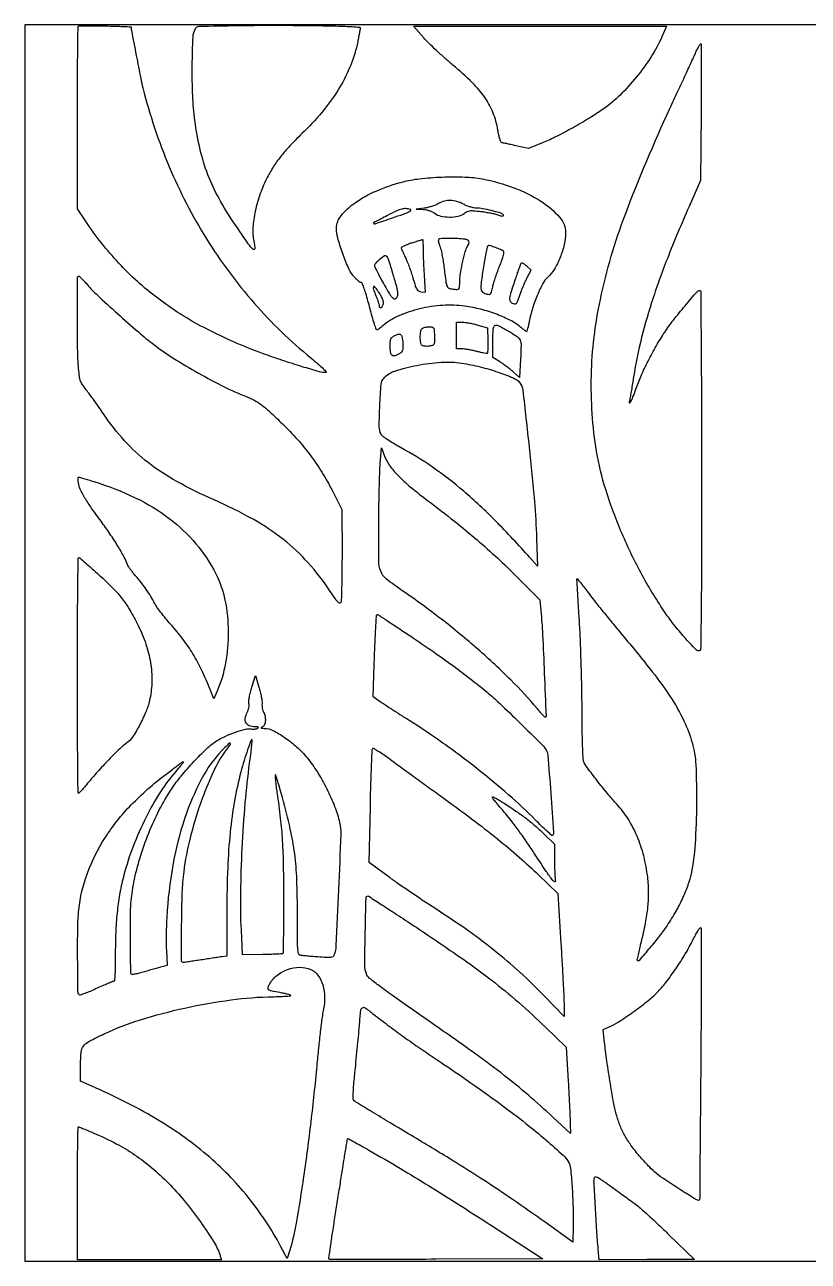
# Model space of a CAD drawing. Header units: millimetres. Extents: x 7 to 202, y 10 to 284.
# Drawn here: x 12.5 to 50.6, y 148 to 208 of the extents above; entities that cross this region are included whole.
import ezdxf

# ---------------------------------------------------------------- set-up
doc = ezdxf.new("R2010")
doc.units = ezdxf.units.MM
doc.layers.add('CUT', color=1, linetype='Continuous')
doc.layers.add('ENGRAVE', color=7, linetype='Continuous')

msp = doc.modelspace()

# ---------------------------------------------------------------- linework, layer by layer
at = {"layer": 'CUT'}
msp.add_lwpolyline([(12.5, 148), (122.5, 148), (122.5, 208), (12.5, 208)], close=True, dxfattribs=at)
at = {"layer": 'ENGRAVE', "extrusion": (0, 0, -1)}
for points in [[(-16.419, 207.941, 0.002211), (-16.898, 207.93, 0.003685), (-17.3, 207.917, 0.000547), (-17.655, 207.902, 0.401767), (-17.666, 207.89, -0.047373), (-17.682, 207.72, -0.000462), (-17.915, 206.513, -0.001257), (-18.135, 205.389, -0.013107), (-18.239, 204.931, -0.037289), (-19.519, 201.109, -0.039836), (-21.33, 197.608, -0.040569), (-23.639, 194.495, -0.041796), (-26.399, 191.829, 0.006082), (-26.755, 191.531, 0.016609), (-26.996, 191.309, 0.022036), (-27.139, 191.157, 0.640329), (-27.122, 191.12, 0.068603), (-26.81, 191.163, 0.004997), (-25.974, 191.407, 0.007235), (-25.02, 191.711, 0.006751), (-24.053, 192.049, 0.030622), (-21.355, 193.225, 0.041043), (-19.087, 194.63, 0.043372), (-17.177, 196.316, 0.041243), (-15.551, 198.332), (-15.057, 199.061), (-15.057, 203.488, 0.001218), (-15.061, 205.187, 0.002015), (-15.074, 206.621, 0.000177), (-15.091, 207.903, 0.300113), (-15.115, 207.938, 0.096669), (-15.161, 207.947, 0.000833), (-15.522, 207.948, 0.002881), (-15.937, 207.947, 0.001849)], [(-27.276, 207.948, 0.003712), (-27.922, 207.931, 0.009184), (-28.395, 207.907, 0.004299), (-28.758, 207.878, 0.388976), (-28.792, 207.842, 0.043027), (-28.787, 207.788, 0.002093), (-28.756, 207.613, 0.003391), (-28.716, 207.405, 0.002438), (-28.67, 207.173, 0.043926), (-28.33, 206.043, 0.039906), (-27.79, 204.95, 0.036887), (-27.039, 203.881, 0.02773), (-26.068, 202.821, -0.00906), (-25.382, 202.126, -0.022691), (-24.915, 201.589, -0.0282), (-24.561, 201.087, -0.023681), (-24.243, 200.519, -0.033173), (-23.9, 199.699, -0.034491), (-23.673, 198.851, -0.037096), (-23.58, 198.059, -0.068161), (-23.639, 197.414, 0.061515), (-23.669, 197.13, 0.656866), (-23.592, 197.098, 0.047613), (-23.359, 197.372, 0.002451), (-22.699, 198.328, 0.023424), (-21.936, 199.566, 0.03449), (-21.395, 200.724, 0.034704), (-21.022, 201.939, 0.024125), (-20.763, 203.353, 0.022873), (-20.659, 204.551, 0.012931), (-20.637, 206.009, 0.008034), (-20.674, 207.399, 0.128391), (-20.811, 207.845, 0.25463), (-20.953, 207.926, 0.00102), (-22.851, 207.96, 0.004891), (-24.95, 207.973, 0.003599)], [(-43.441, 207.412, 0.036857), (-42.918, 206.444, 0.028161), (-42.213, 205.468, 0.028382), (-41.411, 204.587, 0.040225), (-40.598, 203.909, 0.016668), (-39.933, 203.472, 0.010307), (-39.126, 203.002, 0.010334), (-38.32, 202.576, 0.021095), (-37.669, 202.282), (-36.963, 202), (-36.349, 202.131, 0.000609), (-36.108, 202.183, 0.000843), (-35.892, 202.23, 0.000522), (-35.711, 202.27, 0.010564), (-35.656, 202.284, 0.248114), (-35.62, 202.317, 0.01288), (-35.571, 202.47, 0.017934), (-35.522, 202.663, 0.011827), (-35.478, 202.889, -0.051838), (-35.249, 203.716, -0.058329), (-34.86, 204.445, -0.046855), (-34.241, 205.18, -0.020094), (-33.289, 206.043, 0.007786), (-32.901, 206.378, 0.00629), (-32.495, 206.749, 0.006362), (-32.129, 207.1, 0.016259), (-31.876, 207.367), (-31.38, 207.923), (-37.525, 207.923), (-43.67, 207.923)], [(-45.345, 203.761), (-45.317, 200.442), (-44.759, 199.176, -0.009577), (-43.709, 196.663, -0.016401), (-42.943, 194.523, -0.018924), (-42.398, 192.581, -0.02121), (-42.026, 190.675, 0.00201), (-41.975, 190.349, 0.002576), (-41.925, 190.05, 0.001986), (-41.882, 189.8, 0.021987), (-41.859, 189.701, -0.257934), (-41.872, 189.649, -0.520221), (-41.906, 189.654, -0.024294), (-42.037, 189.938, -0.011667), (-42.177, 190.315, 0.020437), (-42.432, 190.961, 0.013516), (-42.774, 191.682, 0.013191), (-43.167, 192.409, 0.015444), (-43.58, 193.077, 0.018738), (-44.002, 193.666, 0.010006), (-44.565, 194.362, 0.003613), (-45.147, 195.045, 0.217576), (-45.291, 195.11, 0.411602), (-45.326, 195.075, 0.000118), (-45.345, 192.821, 0.001507), (-45.36, 190.093, 0.000605), (-45.364, 186.363, 0.000364), (-45.361, 181.506, 0.002708), (-45.345, 179.196, 0.000941), (-45.324, 177.682, 0.409519), (-45.257, 177.616, 0.206564), (-45.07, 177.697, 0.007923), (-44.548, 178.268, 0.014642), (-44.009, 178.915, 0.017771), (-43.544, 179.553, 0.02544), (-42.419, 181.413, 0.023242), (-41.452, 183.434, 0.024018), (-40.712, 185.449, 0.035069), (-40.274, 187.287, 0.047158), (-40.017, 190.979, 0.046453), (-40.453, 194.672, 0.038003), (-41.674, 198.816, 0.018174), (-43.83, 203.934, -0.00025), (-44.223, 204.779, -0.000299), (-44.591, 205.576, -0.000256), (-44.901, 206.247, -0.001992), (-45.044, 206.561, 0.007052), (-45.137, 206.76, 0.011138), (-45.223, 206.927, 0.00529), (-45.3, 207.064, 0.269498), (-45.325, 207.079, 0.412255), (-45.344, 207.06, 0.000197), (-45.35, 206.104, 0.002213), (-45.352, 205.033, 0.001326)], [(-34.73, 200.516, 0.042742), (-36.259, 200.09, 0.054223), (-37.568, 199.433, 0.065019), (-38.474, 198.664, 0.186455), (-38.766, 197.908, 0.058208), (-38.699, 197.338, 0.037573), (-38.498, 196.704, 0.038033), (-38.214, 196.128, 0.079017), (-37.895, 195.744, -0.090757), (-37.66, 195.447, -0.023258), (-37.397, 194.891, -0.023662), (-37.16, 194.238, -0.026996), (-36.998, 193.595, 0.006867), (-36.96, 193.411, 0.011168), (-36.921, 193.256, 0.004986), (-36.885, 193.128, 0.33308), (-36.868, 193.115, 0.152077), (-36.845, 193.122, 0.00632), (-36.774, 193.173, 0.010453), (-36.691, 193.236, 0.007184), (-36.599, 193.311, -0.054811), (-36.1, 193.645, -0.029563), (-35.423, 193.948, -0.027938), (-34.655, 194.191, -0.02869), (-33.872, 194.345, -0.050091), (-32.8, 194.383, -0.042814), (-31.682, 194.214, -0.044419), (-30.662, 193.871, -0.071726), (-29.885, 193.388, 0.007971), (-29.793, 193.313, 0.011428), (-29.708, 193.249, 0.007432), (-29.636, 193.2, 0.149137), (-29.611, 193.192, 0.318562), (-29.568, 193.222, 0.00799), (-29.488, 193.464, 0.008722), (-29.373, 193.85, 0.001468), (-29.17, 194.592, -0.007625), (-29.061, 194.973, -0.017517), (-28.964, 195.256, -0.014638), (-28.879, 195.459, -0.294932), (-28.825, 195.494, 0.165384), (-28.771, 195.512, 0.019457), (-28.671, 195.595, 0.021614), (-28.558, 195.707, 0.016117), (-28.442, 195.839, 0.070333), (-28.204, 196.23, 0.017089), (-27.929, 196.936, 0.017256), (-27.703, 197.66, 0.06716), (-27.641, 198.124, 0.175503), (-27.862, 198.734, 0.06563), (-28.541, 199.361, 0.052521), (-29.562, 199.93, 0.035248), (-30.825, 200.367, 0.037886), (-31.671, 200.527, 0.018352), (-32.77, 200.61, 0.018353), (-33.873, 200.611, 0.037719)], [(-32.587, 199.319, 0.030272), (-32.443, 199.252, 0.016606), (-32.259, 199.186, 0.016501), (-32.068, 199.132, 0.02526), (-31.899, 199.099), (-31.515, 199.045), (-31.845, 199.034, 0.035291), (-31.998, 199.018, 0.035004), (-32.148, 198.981, 0.036124), (-32.286, 198.924, 0.044614), (-32.405, 198.852, -0.10494), (-32.707, 198.714, -0.053355), (-33.123, 198.668, -0.053417), (-33.538, 198.71, -0.107361), (-33.838, 198.844, 0.043543), (-33.986, 198.935, 0.087066), (-34.118, 198.975, 0.051817), (-34.296, 198.976, 0.007765), (-34.651, 198.938, 0.00756), (-34.89, 198.905, 0.008054), (-35.123, 198.865, 0.007725), (-35.323, 198.824, 0.036628), (-35.434, 198.791, -0.019616), (-35.601, 198.735, -0.06823), (-35.713, 198.718, -0.355224), (-35.745, 198.743, -0.26013), (-35.731, 198.787, -0.123372), (-35.587, 198.871, -0.010373), (-35.167, 198.982, -0.014479), (-34.737, 199.073, -0.045108), (-34.443, 199.1, 0.051328), (-34.313, 199.113, 0.02224), (-34.145, 199.156, 0.021728), (-33.968, 199.218, 0.026934), (-33.81, 199.292, -0.047839), (-33.487, 199.425, -0.068917), (-33.182, 199.475, -0.071931), (-32.885, 199.438, -0.057899)], [(-30.122, 198.745, -0.00116), (-29.441, 198.387, -0.61744), (-29.442, 198.35, -0.193929), (-29.519, 198.346, -0.000761), (-30.365, 198.63, -0.003855), (-30.887, 198.812, -0.023484), (-31.152, 198.92, -0.095164), (-31.246, 198.988, -0.563356), (-31.233, 199.034, -0.049204), (-31.004, 199.075, -0.083289), (-30.81, 199.058, -0.048794), (-30.569, 198.969, -0.007912)], [(-31.293, 197.409, -0.012853), (-31.099, 197.343, -0.019879), (-30.935, 197.276, -0.015015), (-30.809, 197.213, -0.276826), (-30.786, 197.176, -0.092427), (-30.795, 197.128, -0.007599), (-30.843, 197.011, -0.009975), (-30.905, 196.872, -0.007518), (-30.978, 196.722, 0.020532), (-31.064, 196.533, 0.008261), (-31.167, 196.268, 0.008158), (-31.268, 195.979, 0.010229), (-31.352, 195.708, -0.006768), (-31.467, 195.328, -0.058046), (-31.54, 195.166, -0.133851), (-31.624, 195.086, -0.095361), (-31.749, 195.046), (-31.961, 195.021), (-31.911, 195.845, 0.002878), (-31.892, 196.193, 0.002499), (-31.875, 196.558, 0.002515), (-31.864, 196.889, 0.007385), (-31.861, 197.117, -0.006331), (-31.858, 197.289, -0.010526), (-31.852, 197.433, -0.00438), (-31.843, 197.554, -0.389547), (-31.83, 197.565, -0.070228), (-31.808, 197.562, -0.000786), (-31.66, 197.519, -0.00242), (-31.49, 197.469, -0.001573)], [(-32.595, 197.573, -0.160453), (-32.584, 197.531, -0.027835), (-32.596, 197.449, -0.027785), (-32.621, 197.351, -0.021725), (-32.659, 197.247, 0.039362), (-32.706, 197.102, 0.009053), (-32.761, 196.851, 0.0093), (-32.814, 196.559, 0.008958), (-32.857, 196.261, -0.002408), (-32.955, 195.515, -0.059231), (-33.007, 195.314, -0.202179), (-33.098, 195.221, -0.071326), (-33.282, 195.172, -0.020982), (-33.496, 195.156, -0.205064), (-33.579, 195.188, -0.184118), (-33.618, 195.273, -0.016438), (-33.625, 195.51, 0.038805), (-33.653, 195.872, 0.012679), (-33.75, 196.399, 0.011749), (-33.87, 196.913, 0.056159), (-33.977, 197.194, -0.022129), (-34.067, 197.388, -0.162326), (-34.073, 197.488, -0.243475), (-34.018, 197.55, -0.052598), (-33.875, 197.587, -0.026091), (-33.526, 197.621, -0.014161), (-33.095, 197.629, -0.006416), (-32.673, 197.619, -0.250267)], [(-29.718, 196.599, -0.019568), (-29.628, 196.517, -0.024885), (-29.551, 196.434, -0.024198), (-29.496, 196.36, -0.150301), (-29.482, 196.315, -0.11348), (-29.495, 196.257, -0.003213), (-29.61, 196.026, -0.006389), (-29.75, 195.755, -0.004332), (-29.916, 195.45, -0.006152), (-30.147, 195.047, -0.031698), (-30.291, 194.834, -0.06379), (-30.399, 194.726, -0.232214), (-30.491, 194.707, -0.233065), (-30.593, 194.795, -0.120931), (-30.621, 194.966, -0.045095), (-30.567, 195.276, -0.006814), (-30.394, 195.883, -0.003492), (-30.173, 196.606, -0.113721), (-30.081, 196.764, -0.357454), (-29.964, 196.779, -0.035115)], [(-34.761, 196.152, -0.00521), (-34.658, 195.429, -0.068484), (-34.66, 195.159, -0.201357), (-34.745, 195.018, -0.100882), (-34.937, 194.93, -0.06118), (-35.054, 194.917, -0.221502), (-35.12, 194.949, -0.106438), (-35.166, 195.039, -0.00974), (-35.227, 195.284, 0.018415), (-35.279, 195.482, 0.006965), (-35.366, 195.754, 0.006888), (-35.469, 196.048, 0.008347), (-35.574, 196.32, -0.008801), (-35.686, 196.611, -0.026344), (-35.748, 196.814, -0.034782), (-35.772, 196.954, -0.280195), (-35.746, 197.011, -0.043286), (-35.555, 197.114, -0.022881), (-35.304, 197.209, -0.014931), (-35.06, 197.282, -0.259499), (-34.983, 197.262, -0.152116), (-34.953, 197.21, -0.003091), (-34.892, 196.912, -0.006995), (-34.826, 196.559, -0.00461)], [(-36.329, 195.685, -0.003405), (-36.106, 195.002, -0.043132), (-36.046, 194.739, -0.144965), (-36.068, 194.594, -0.161524), (-36.165, 194.492, -0.09247), (-36.291, 194.452, -0.247584), (-36.377, 194.485, -0.092031), (-36.452, 194.61, -0.008245), (-36.574, 194.957, 0.012145), (-36.642, 195.144, 0.007647), (-36.73, 195.36, 0.007676), (-36.823, 195.57, 0.013945), (-36.906, 195.738), (-37.097, 196.098), (-36.877, 196.289, -0.022844), (-36.789, 196.359, -0.036219), (-36.707, 196.409, -0.04105), (-36.64, 196.437, -0.293956), (-36.608, 196.428, -0.092905), (-36.582, 196.386, -0.00272), (-36.507, 196.188, -0.005374), (-36.421, 195.954, -0.003669)], [(-15.544, 195.381, -0.026942), (-16.027, 194.878, -0.004641), (-17.002, 193.986, -0.005339), (-18.019, 193.091, -0.014434), (-18.765, 192.485, -0.022714), (-19.714, 191.825, -0.012335), (-20.936, 191.096, -0.012337), (-22.187, 190.431, -0.023496), (-23.229, 189.97, 0.028986), (-23.639, 189.783, 0.039157), (-23.984, 189.565, 0.025853), (-24.382, 189.234, 0.005866), (-25.022, 188.629, 0.019033), (-25.737, 187.883, 0.02081), (-26.371, 187.105, 0.021073), (-26.931, 186.287, 0.02062), (-27.424, 185.419), (-27.906, 184.483), (-27.908, 182.297, 0.002534), (-27.904, 181.448, 0.003832), (-27.891, 180.71, 0.001518), (-27.874, 180.077, 0.089507), (-27.85, 179.965, 0.354403), (-27.794, 179.934, 0.158887), (-27.716, 179.977, 0.038902), (-27.586, 180.137, 0.005023), (-27.338, 180.502, -0.036231), (-26.265, 181.891, -0.043479), (-25.061, 183.021, -0.03968), (-23.589, 184.001, -0.023449), (-21.697, 184.941, 0.022314), (-19.885, 185.837, 0.039414), (-18.491, 186.754, 0.043396), (-17.352, 187.811, 0.034912), (-16.319, 189.125, -0.003143), (-16.105, 189.436, -0.002541), (-15.871, 189.767, -0.002568), (-15.653, 190.07, -0.006624), (-15.491, 190.286, 0.016871), (-15.29, 190.566, 0.06646), (-15.197, 190.756, 0.054314), (-15.148, 190.982, 0.008819), (-15.108, 191.43, 0.014563), (-15.067, 192.414, 0.003816), (-15.059, 193.994, 0.000475), (-15.065, 195.747, 0.412881), (-15.12, 195.801, 0.190293), (-15.157, 195.786, 0.00691), (-15.27, 195.677, 0.011793), (-15.401, 195.542, 0.007905)], [(-29.556, 194.847, 0.009887), (-29.616, 194.7, 0.011672), (-29.666, 194.558, 0.010596), (-29.704, 194.437, 0.069196), (-29.712, 194.375, -0.131327), (-29.734, 194.294, -0.327004), (-29.787, 194.27, -0.190849), (-29.854, 194.315, -0.073493), (-29.903, 194.417, -0.109535), (-29.915, 194.545, -0.063789), (-29.875, 194.696, -0.042309), (-29.779, 194.886, -0.014625), (-29.61, 195.143, -0.043843), (-29.484, 195.292, -0.604752), (-29.432, 195.276, -0.131098), (-29.443, 195.137, -0.015685)], [(-32.347, 193.294, 0.156445), (-32.367, 193.255, 0.01297), (-32.383, 193.14, 0.016336), (-32.394, 193, 0.011859), (-32.398, 192.842, 0.010406), (-32.392, 192.586, 0.119402), (-32.365, 192.49, 0.192395), (-32.3, 192.438, 0.035505), (-32.148, 192.404, 0.032556), (-32.046, 192.395, 0.033515), (-31.944, 192.4, 0.035558), (-31.857, 192.416, 0.106032), (-31.803, 192.443, 0.188519), (-31.73, 192.57, 0.035863), (-31.71, 192.839, 0.036643), (-31.728, 193.112, 0.16231), (-31.799, 193.253, 0.132989), (-31.904, 193.313, 0.045511), (-32.078, 193.342, 0.044881), (-32.251, 193.34, 0.171817)], [(-34.508, 193.429), (-34.968, 193.295), (-34.99, 192.668, 0.009664), (-34.994, 192.411, 0.020621), (-34.986, 192.213, 0.01831), (-34.968, 192.068, 0.368422), (-34.937, 192.041, 0.050995), (-34.887, 192.046, 0.003712), (-34.753, 192.075, 0.005158), (-34.593, 192.112, 0.003881), (-34.419, 192.156, -0.012107), (-34.231, 192.2, -0.010527), (-34.032, 192.237, -0.010647), (-33.851, 192.263, -0.030432), (-33.724, 192.271), (-33.472, 192.271), (-33.472, 192.923), (-33.472, 193.575), (-33.76, 193.569, 0.029648), (-33.902, 193.558, 0.011275), (-34.098, 193.525, 0.01112), (-34.31, 193.481, 0.013368)], [(-35.97, 193.149, 0.015523), (-36.412, 192.865, 0.13925), (-36.557, 192.689, 0.111305), (-36.605, 192.448, 0.008365), (-36.575, 191.778), (-36.519, 190.88), (-36.242, 191.141, -0.01767), (-36.11, 191.257, -0.009537), (-35.94, 191.391, -0.009488), (-35.761, 191.521, -0.014733), (-35.601, 191.626), (-35.237, 191.849), (-35.237, 192.636, 0.011009), (-35.25, 193.247, 0.233154), (-35.335, 193.401, 0.279478), (-35.499, 193.412, 0.015127)], [(-30.775, 192.942, 0.122962), (-30.809, 192.885, 0.026116), (-30.837, 192.773, 0.025847), (-30.857, 192.635, 0.022055), (-30.863, 192.488, 0.018064), (-30.855, 192.273, 0.096121), (-30.825, 192.16, 0.122664), (-30.758, 192.08, 0.037462), (-30.623, 191.997, 0.067087), (-30.434, 191.93, 0.27753), (-30.325, 191.968, 0.153974), (-30.265, 192.111, 0.020726), (-30.251, 192.442, 0.018198), (-30.257, 192.65, 0.090126), (-30.286, 192.763, 0.121428), (-30.349, 192.841, 0.045313), (-30.468, 192.917, 0.024185), (-30.579, 192.968, 0.074961), (-30.658, 192.987, 0.113009), (-30.721, 192.978, 0.104506)], [(-33.722, 191.578, 0.021549), (-34.616, 191.399, 0.021802), (-35.488, 191.146, 0.020208), (-36.215, 190.866, 0.118117), (-36.541, 190.622, 0.146029), (-36.687, 190.279, 0.001344), (-36.994, 187.501, 0.00501), (-37.25, 184.879, 0.014624), (-37.355, 183.064), (-37.394, 181.721), (-37.025, 182.141, -0.014156), (-35.363, 183.926, -0.02181), (-33.819, 185.363, -0.024488), (-32.308, 186.529, -0.027643), (-30.748, 187.491, 0.009638), (-30.397, 187.69, 0.01568), (-30.109, 187.874, 0.015412), (-29.89, 188.033, 0.104912), (-29.805, 188.134, 0.126258), (-29.716, 188.493, 0.009167), (-29.746, 189.52, 0.007907), (-29.81, 190.557, 0.163456), (-29.931, 190.841, 0.133332), (-30.473, 191.195, 0.030575), (-31.542, 191.472, 0.032328), (-32.723, 191.623, 0.054122)], [(-29.979, 187.067, -0.066967), (-30.22, 186.613, -0.037893), (-30.62, 186.136, -0.027328), (-31.222, 185.583, -0.010687), (-32.108, 184.885, 0.00641), (-33.371, 183.908, 0.00917), (-34.464, 183.006, 0.009928), (-35.451, 182.126, 0.010172), (-36.395, 181.215), (-37.515, 180.088), (-37.564, 179.562, 0.010885), (-37.648, 178.409, 0.00277), (-37.732, 176.536, 0.000258), (-37.814, 174.44, 0.469709), (-37.769, 174.399, 0.168368), (-37.745, 174.412, 0.002979), (-37.644, 174.52, 0.007116), (-37.528, 174.65, 0.004641), (-37.397, 174.802, -0.0231), (-36.107, 176.205, -0.015543), (-34.514, 177.689, -0.014834), (-32.732, 179.157, -0.014866), (-30.867, 180.516, 0.016681), (-30.054, 181.113, 0.139477), (-29.789, 181.479, 0.085084), (-29.695, 181.994, 0.004134), (-29.692, 183.738, 0.002305), (-29.702, 184.638, 0.002449), (-29.72, 185.519, 0.002331), (-29.742, 186.278, 0.011283), (-29.767, 186.708), (-29.828, 187.476)], [(-15.863, 185.833, 0.036277), (-17.871, 185.047, 0.050526), (-19.518, 184.044, 0.055323), (-20.815, 182.815, 0.058788), (-21.781, 181.355, 0.066894), (-22.225, 180.074, 0.047837), (-22.383, 178.565, 0.046962), (-22.251, 177.018, 0.057112), (-21.831, 175.627), (-21.685, 175.288), (-21.504, 175.742, -0.016227), (-21.091, 176.69, -0.025326), (-20.669, 177.474, -0.026463), (-20.185, 178.186, -0.020112), (-19.583, 178.914, 0.010125), (-19.344, 179.191, 0.009893), (-19.115, 179.481, 0.009829), (-18.923, 179.742, 0.036241), (-18.818, 179.918, -0.022773), (-18.631, 180.252, -0.013921), (-18.381, 180.628, -0.013571), (-18.099, 181.006, -0.016269), (-17.814, 181.346, 0.016952), (-17.701, 181.48, 0.016583), (-17.597, 181.622, 0.016723), (-17.514, 181.753, 0.058069), (-17.473, 181.844, -0.051815), (-17.336, 182.166, -0.01097), (-17.028, 182.693, -0.011264), (-16.639, 183.297, -0.009965), (-16.207, 183.908, 0.006372), (-15.705, 184.606, 0.019422), (-15.389, 185.097, 0.028449), (-15.198, 185.47, 0.067398), (-15.11, 185.769, 0.01668), (-15.098, 185.879, 0.028981), (-15.095, 185.97, 0.03057), (-15.102, 186.038, 0.392961), (-15.12, 186.052, 0.050066), (-15.158, 186.045, 0.00089), (-15.36, 185.986, 0.002221), (-15.595, 185.916, 0.001479)], [(-16.12, 181.298, 0.013139), (-16.781, 180.664, 0.0306), (-17.232, 180.148, 0.032126), (-17.604, 179.596, 0.01593), (-18.007, 178.854, 0.035272), (-18.384, 177.95, 0.041061), (-18.607, 177.046, 0.043067), (-18.673, 176.158, 0.047252), (-18.581, 175.299, 0.045928), (-18.406, 174.72, 0.024767), (-18.093, 174.043, 0.023154), (-17.736, 173.435, 0.097469), (-17.443, 173.133, -0.039864), (-17.112, 172.862, -0.008564), (-16.586, 172.339, -0.009357), (-16.031, 171.746, -0.012882), (-15.556, 171.191, 0.006463), (-15.405, 171.01, 0.009772), (-15.268, 170.857, 0.005011), (-15.15, 170.731, 0.185542), (-15.115, 170.715, 0.431695), (-15.091, 170.737, 0.0001), (-15.074, 172.391, 0.001575), (-15.062, 174.236, 0.000943), (-15.058, 176.427, 0.001072), (-15.062, 178.636, 0.00184), (-15.077, 180.477, 0.000139), (-15.096, 182.116, 0.410644), (-15.124, 182.143, 0.176189), (-15.169, 182.127, 0.001623), (-15.444, 181.895, 0.005243), (-15.759, 181.622, 0.003335)], [(-39.84, 180.469, -0.007727), (-40.106, 180.122, -0.002197), (-40.531, 179.592, -0.002213), (-41.017, 178.997, -0.002342), (-41.498, 178.417, 0.007611), (-42.971, 176.605, 0.022767), (-43.901, 175.308, 0.032458), (-44.506, 174.231, 0.041376), (-44.911, 173.166, 0.059393), (-45.089, 172.086, 0.012951), (-45.123, 170.197, 0.014151), (-45.052, 168.249, 0.034017), (-44.862, 166.818, 0.034807), (-44.707, 166.261, 0.023572), (-44.459, 165.651, 0.021113), (-44.121, 164.995, 0.015668), (-43.694, 164.3, 0.020132), (-43.333, 163.795, 0.010491), (-42.845, 163.195, 0.003129), (-42.335, 162.6, 0.43468), (-42.25, 162.597, 0.254213), (-42.244, 162.619, 0.001063), (-42.299, 162.873, 0.004768), (-42.365, 163.162, 0.002943), (-42.447, 163.501, -0.014272), (-42.649, 164.415, -0.022678), (-42.763, 165.208, -0.02563), (-42.797, 165.93, -0.02849), (-42.754, 166.625, -0.032455), (-42.56, 167.667, -0.037858), (-42.24, 168.62, -0.040178), (-41.801, 169.463, -0.047694), (-41.254, 170.173, 0.015149), (-40.858, 170.624, 0.006438), (-40.355, 171.249, 0.005382), (-39.883, 171.864, 0.034747), (-39.671, 172.193, 0.111062), (-39.625, 172.352, 0.00548), (-39.597, 172.901, 0.006581), (-39.576, 173.679, 0.002021), (-39.565, 174.854, -0.003766), (-39.55, 175.946, -0.0027), (-39.518, 177.166, -0.002726), (-39.476, 178.327, -0.005862), (-39.427, 179.222, 0.00106), (-39.381, 179.941, 0.001741), (-39.346, 180.551, 0.000163), (-39.316, 181.096, 0.212969), (-39.324, 181.115, 0.445914), (-39.338, 181.114, 0.00114), (-39.483, 180.934, 0.005299), (-39.648, 180.723, 0.003156)], [(-31.247, 178.326, 0.004088), (-32.362, 177.565, 0.006228), (-33.316, 176.884, 0.006975), (-34.163, 176.245, 0.008082), (-34.951, 175.614, 0.016712), (-35.548, 175.084, 0.003562), (-36.549, 174.121, 0.001942), (-37.573, 173.114, 0.051528), (-37.816, 172.817, 0.126536), (-37.901, 172.569, 0.001296), (-38.046, 170.714, 0.000846), (-38.185, 168.819, 0.217622), (-38.128, 168.666, 0.395652), (-38.093, 168.665, 0.003021), (-37.864, 168.869, 0.008713), (-37.599, 169.117, 0.005233), (-37.293, 169.419, -0.017962), (-35.998, 170.634, -0.012643), (-34.46, 171.91, -0.012356), (-32.809, 173.145, -0.014139), (-31.171, 174.24, 0.00148), (-30.705, 174.535, 0.001735), (-30.266, 174.817, 0.001527), (-29.896, 175.058, 0.010683), (-29.718, 175.18), (-29.425, 175.39), (-29.455, 176.446, 0.002198), (-29.496, 177.667, 0.004971), (-29.54, 178.591, 0.0012), (-29.585, 179.344, 0.397351), (-29.624, 179.381, 0.14366), (-29.66, 179.37, 0.000352), (-30.121, 179.071, 0.002199), (-30.64, 178.73, 0.001362)], [(-23.875, 175.864, 0.013506), (-23.939, 175.631, 0.013666), (-23.989, 175.395, 0.013573), (-24.022, 175.188, 0.0528), (-24.025, 175.058, -0.036412), (-24.024, 174.953, -0.027026), (-24.038, 174.838, -0.027562), (-24.063, 174.73, -0.053941), (-24.097, 174.648, 0.073403), (-24.169, 174.451, 0.066573), (-24.185, 174.235, 0.074749), (-24.145, 174.048, 0.172737), (-24.054, 173.94, -0.019483), (-23.984, 173.895, -0.466556), (-23.982, 173.875, -0.189835), (-24.012, 173.862, -0.007201), (-24.133, 173.859, 0.114657), (-24.552, 173.757, 0.033887), (-25.123, 173.418, 0.033067), (-25.714, 172.951, 0.036364), (-26.218, 172.424, 0.032692), (-26.71, 171.741, 0.023383), (-27.172, 170.921, 0.02351), (-27.551, 170.069, 0.035204), (-27.793, 169.292, 0.067135), (-27.849, 168.723, 0.001579), (-27.741, 166.038, 0.001369), (-27.616, 163.328, 0.07957), (-27.514, 162.843, 0.184222), (-27.455, 162.777, 0.094928), (-27.347, 162.746, 0.036977), (-27.15, 162.741, 0.004783), (-26.728, 162.766, 0.003386), (-26.436, 162.789, 0.00443), (-26.17, 162.813, 0.003293), (-25.948, 162.838, 0.04098), (-25.865, 162.854, 0.286386), (-25.792, 162.934, 0.028715), (-25.76, 163.202, 0.014416), (-25.744, 163.693, 0.001564), (-25.742, 164.825, -0.009597), (-25.713, 166.517, -0.022619), (-25.61, 167.775, -0.023689), (-25.397, 168.983, -0.011528), (-25.017, 170.503, -0.003741), (-24.895, 170.935, -0.006454), (-24.786, 171.293, -0.001922), (-24.688, 171.594, -0.559296), (-24.667, 171.599, -0.221226), (-24.655, 171.565, -0.002847), (-24.676, 171.329, -0.007615), (-24.707, 171.053, -0.004843), (-24.751, 170.733, 0.008525), (-24.913, 169.493, 0.012923), (-25.007, 168.41, 0.01092), (-25.055, 167.199, 0.004218), (-25.069, 165.519, 0.001493), (-25.067, 164.541, 0.002431), (-25.058, 163.71, 0.000337), (-25.046, 162.973, 0.194167), (-25.03, 162.934, 0.18309), (-24.993, 162.917, 0.002124), (-24.72, 162.901, 0.006125), (-24.402, 162.888, 0.003919), (-24.032, 162.88), (-23.075, 162.867), (-23.02, 164.084, 0.015221), (-22.993, 165.877, 0.008623), (-23.063, 168.047, 0.008573), (-23.211, 170.253, 0.01302), (-23.422, 172.163, -0.002879), (-23.478, 172.589, -0.004633), (-23.52, 172.953, -0.00108), (-23.553, 173.271, -0.225491), (-23.543, 173.3, -0.546538), (-23.494, 173.289, -0.004074), (-23.325, 172.822, -0.010583), (-23.152, 172.296, -0.009628), (-22.995, 171.747, -0.02141), (-22.686, 170.336, -0.017942), (-22.477, 168.818, -0.015495), (-22.356, 167.085, -0.009192), (-22.313, 165.014), (-22.308, 162.808), (-22.078, 162.775, -0.001487), (-21.944, 162.755, -0.000246), (-21.685, 162.716, -0.00027), (-21.381, 162.67, -0.000239), (-21.065, 162.621, 0.001428), (-20.759, 162.575, 0.002061), (-20.488, 162.537, 0.001066), (-20.259, 162.505, 0.033518), (-20.202, 162.501, 0.414896), (-20.111, 162.593, 0.00142), (-20.12, 164.31, 0.006689), (-20.153, 165.894, 0.0239), (-20.237, 166.904, 0.02808), (-20.546, 168.541, 0.023651), (-21.051, 170.233, 0.024423), (-21.668, 171.751, 0.052348), (-22.317, 172.835, -0.00682), (-22.493, 173.077, -0.357521), (-22.489, 173.131, -0.408569), (-22.44, 173.133, -0.007169), (-22.225, 172.932, -0.073978), (-21.197, 171.599, -0.042083), (-20.355, 169.741, -0.037553), (-19.746, 167.507, -0.030079), (-19.42, 165.033, -0.006941), (-19.391, 164.523, -0.005576), (-19.374, 163.974, -0.005639), (-19.369, 163.466, -0.014306), (-19.38, 163.097), (-19.424, 162.349), (-19.217, 162.302, -0.01132), (-19.099, 162.272, -0.002099), (-18.883, 162.211, -0.00225), (-18.632, 162.138, -0.00205), (-18.373, 162.061, 0.009601), (-18.125, 161.991, 0.014669), (-17.908, 161.94, 0.009139), (-17.728, 161.908, 0.241344), (-17.683, 161.922, 0.1901), (-17.66, 161.973, 0.001188), (-17.644, 162.483, 0.004587), (-17.633, 163.069, 0.002881), (-17.63, 163.755, 0.003228), (-17.637, 164.758, 0.013027), (-17.661, 165.37, 0.018914), (-17.712, 165.858, 0.014134), (-17.804, 166.391, 0.023473), (-18.106, 167.599, 0.023243), (-18.521, 168.777, 0.023542), (-19.037, 169.897, 0.02574), (-19.642, 170.929, 0.027659), (-20.096, 171.542, 0.015046), (-20.716, 172.244, 0.014506), (-21.346, 172.879, 0.047388), (-21.812, 173.245, 0.036142), (-22.227, 173.47, 0.022737), (-22.739, 173.675, 0.020091), (-23.225, 173.823, 0.113514), (-23.495, 173.831, -0.039022), (-23.58, 173.82, -0.03432), (-23.67, 173.823, -0.035905), (-23.751, 173.836, -0.08134), (-23.808, 173.861, -0.085771), (-23.844, 173.893, -0.464388), (-23.839, 173.915, -0.11129), (-23.791, 173.929, -0.012032), (-23.676, 173.932, 0.090792), (-23.406, 173.983, 0.182937), (-23.246, 174.125, 0.16708), (-23.213, 174.348, 0.07391), (-23.31, 174.633, -0.041408), (-23.355, 174.739, -0.034233), (-23.384, 174.858, -0.035315), (-23.396, 174.974, -0.059723), (-23.388, 175.071, 0.076953), (-23.382, 175.188, 0.018046), (-23.409, 175.382, 0.017719), (-23.458, 175.611, 0.014583), (-23.525, 175.852), (-23.706, 176.427)], [(-30.239, 172.365, -0.002133), (-30.648, 172.063, -0.000626), (-31.279, 171.603, -0.000628), (-31.99, 171.087, -0.000675), (-32.686, 170.585, 0.00515), (-34.202, 169.471, 0.008514), (-35.456, 168.496, 0.0099), (-36.518, 167.604, 0.013095), (-37.447, 166.749), (-38.385, 165.839), (-38.537, 163.422, 0.001331), (-38.595, 162.455, 0.001619), (-38.645, 161.55, 0.00136), (-38.681, 160.788, 0.01134), (-38.689, 160.442), (-38.689, 159.879), (-37.72, 160.885, -0.016773), (-36.55, 162.022, -0.016473), (-35.298, 163.084, -0.015094), (-33.881, 164.141, -0.01021), (-32.207, 165.263, 0.004508), (-31.696, 165.597, 0.003056), (-31.12, 165.986, 0.003079), (-30.568, 166.368, 0.006153), (-30.138, 166.679), (-29.229, 167.351), (-29.284, 170.086, 0.002021), (-29.31, 171.139, 0.003256), (-29.341, 172.036, 0.000622), (-29.374, 172.824, 0.184577), (-29.399, 172.883, 0.342953), (-29.448, 172.889, 0.007097), (-29.671, 172.756, 0.013463), (-29.936, 172.583, 0.008262)], [(-20.198, 172.219, 0.166351), (-20.188, 172.19, 0.00363), (-20.093, 172.069, 0.007888), (-19.977, 171.929, 0.005196), (-19.84, 171.771, -0.039964), (-19.093, 170.78, -0.025288), (-18.379, 169.521, -0.024464), (-17.765, 168.132, -0.027769), (-17.318, 166.747, -0.018343), (-17.127, 165.893, -0.018176), (-16.999, 165.025, -0.016525), (-16.925, 164.077, -0.010803), (-16.9, 162.981, 0.003827), (-16.895, 162.37, 0.010382), (-16.879, 161.937, 0.005825), (-16.857, 161.615, 0.390624), (-16.819, 161.581, -0.09606), (-16.764, 161.57, -0.002657), (-16.537, 161.477, -0.005375), (-16.271, 161.363, -0.003653), (-15.97, 161.228, 0.00711), (-15.672, 161.096, 0.011325), (-15.412, 160.993, 0.00533), (-15.193, 160.914, 0.287593), (-15.152, 160.924, 0.1962), (-15.084, 161.086, 0.001233), (-15.071, 162.698, 0.005035), (-15.077, 164.181, 0.022428), (-15.129, 165.049, 0.062394), (-15.543, 166.827, 0.054395), (-16.396, 168.538, 0.050072), (-17.675, 170.149, 0.038957), (-19.354, 171.627, -0.000149), (-19.611, 171.82, -0.000201), (-19.843, 171.995, -0.000134), (-20.038, 172.141, -0.002225), (-20.102, 172.191, 0.028229), (-20.139, 172.216, 0.063488), (-20.17, 172.229, 0.135066), (-20.19, 172.23, 0.343111)], [(-35.776, 170.224, 0.007653), (-36.379, 169.827, 0.013811), (-36.859, 169.481, 0.015543), (-37.278, 169.14, 0.013794), (-37.692, 168.759), (-38.229, 168.239), (-38.229, 167.41, -0.005198), (-38.232, 167.083, -0.007039), (-38.243, 166.788, -0.004923), (-38.257, 166.542, -0.074581), (-38.275, 166.459, 0.60428), (-38.239, 166.418, 0.169138), (-38.141, 166.481, 0.01798), (-37.826, 166.915, 0.004026), (-37.322, 167.678, -0.006), (-36.95, 168.237, -0.005319), (-36.549, 168.81, -0.005346), (-36.178, 169.318, -0.016243), (-35.91, 169.653, -0.000037), (-35.694, 169.906, -0.000047), (-35.492, 170.142, -0.000038), (-35.323, 170.339, -0.000359), (-35.251, 170.423, 0.127516), (-35.211, 170.506, 0.590986), (-35.242, 170.532, 0.045353), (-35.418, 170.447, 0.005754)], [(-31.401, 164.278, 0.005391), (-33.572, 162.808, 0.012591), (-35.156, 161.651, 0.015319), (-36.478, 160.567, 0.013251), (-37.797, 159.352), (-38.789, 158.389), (-38.889, 156.743, 0.001288), (-38.927, 156.08, 0.001493), (-38.96, 155.449, 0.001329), (-38.985, 154.914, 0.00887), (-38.992, 154.647), (-38.996, 154.198), (-38.144, 154.993, -0.009764), (-36.944, 156.07, -0.012757), (-35.804, 157.004, -0.009828), (-34.407, 158.047, -0.003266), (-32.321, 159.52, 0.000853), (-30.466, 160.818, 0.007879), (-29.672, 161.394, 0.014299), (-29.234, 161.742, 0.127399), (-29.093, 161.941, 0.092538), (-29.016, 162.363, 0.003594), (-29.037, 163.953, 0.001466), (-29.076, 165.633, 0.406613), (-29.169, 165.724, 0.144487), (-29.204, 165.714, 0.000167), (-29.844, 165.299, 0.001509), (-30.56, 164.832, 0.000925)], [(-45.331, 157.687, -0.000032), (-45.31, 155.184, -0.000052), (-45.292, 153.055, -0.000007), (-45.277, 151.157, -0.004104), (-45.277, 151.05, 0.195335), (-45.246, 150.971, 0.317242), (-45.178, 150.958, 0.035117), (-45.011, 151.047, 0.001082), (-44.35, 151.465, 0.004732), (-43.586, 151.961, 0.024357), (-43.18, 152.259, 0.031155), (-42.85, 152.563, 0.011038), (-42.416, 153.036, 0.019674), (-41.982, 153.573, 0.031342), (-41.66, 154.067, 0.033607), (-41.417, 154.57, 0.027765), (-41.227, 155.135, 0.023098), (-41.096, 155.707, 0.004498), (-40.918, 156.749, 0.005104), (-40.752, 157.853, 0.009594), (-40.644, 158.748), (-40.592, 159.254), (-40.849, 159.36, -0.045525), (-41.318, 159.605, -0.011403), (-42.035, 160.089, -0.01201), (-42.74, 160.616, -0.033103), (-43.201, 161.03, -0.028465), (-43.635, 161.53, -0.015018), (-44.119, 162.195, -0.014784), (-44.58, 162.916, -0.020028), (-44.951, 163.596, 0.008896), (-45.069, 163.823, 0.013756), (-45.179, 164.015, 0.00801), (-45.277, 164.169, 0.252325), (-45.315, 164.189, 0.413322), (-45.346, 164.158, 0.00016), (-45.351, 162.41, 0.001843), (-45.348, 160.354, 0.000859)], [(-26.392, 162.157, 0.134973), (-26.738, 161.879, 0.082268), (-26.972, 161.406, 0.070617), (-27.065, 160.808, 0.058464), (-26.999, 160.167, -0.022235), (-26.941, 159.839, -0.003112), (-26.855, 159.156, -0.003552), (-26.765, 158.346, -0.00301), (-26.68, 157.489, 0.00636), (-26.393, 154.767, 0.006851), (-26.043, 152.12, 0.006665), (-25.681, 149.853, 0.029774), (-25.373, 148.544), (-25.249, 148.129), (-24.924, 148.736, -0.0471), (-23.344, 151.118, -0.047073), (-21.346, 153.162, -0.043322), (-18.848, 154.932, -0.030297), (-15.767, 156.493), (-15.211, 156.734), (-15.211, 157.533, 0.022468), (-15.239, 158.152, 0.141953), (-15.352, 158.444, 0.109038), (-15.617, 158.666, 0.010791), (-16.364, 159.037, 0.034767), (-18.118, 159.717, 0.020998), (-20.274, 160.287, 0.020767), (-22.52, 160.683, 0.028966), (-24.553, 160.837, -0.004814), (-24.884, 160.846, -0.008001), (-25.162, 160.86, -0.002553), (-25.398, 160.878, -0.389569), (-25.415, 160.896, -0.333329), (-25.4, 160.917, -0.006374), (-25.265, 160.955, -0.012698), (-25.099, 160.995, -0.007823), (-24.902, 161.035, 0.005825), (-24.472, 161.119, 0.107081), (-24.346, 161.176, 0.305273), (-24.315, 161.26, 0.057735), (-24.376, 161.42, 0.102659), (-24.732, 161.858, 0.083638), (-25.257, 162.157, 0.084224), (-25.849, 162.266, 0.106538)], [(-29.444, 159.99, -0.005083), (-30.204, 159.403, -0.006797), (-30.906, 158.887, -0.005586), (-31.72, 158.319, -0.002176), (-32.858, 157.551, 0.005319), (-34.321, 156.551, 0.006642), (-35.656, 155.59, 0.007289), (-36.831, 154.693, 0.011618), (-37.807, 153.888, 0.00519), (-38.652, 153.142, 0.08088), (-38.893, 152.842, 0.101801), (-39.003, 152.499, 0.010152), (-39.08, 151.637, 0.005626), (-39.108, 151.142, 0.004286), (-39.128, 150.599, 0.004334), (-39.138, 150.09, 0.01014), (-39.134, 149.709), (-39.111, 148.925), (-37.769, 149.89, -0.005084), (-36.219, 150.98, -0.006877), (-34.795, 151.932, -0.006242), (-33.244, 152.911, -0.003247), (-31.285, 154.096, 0.000778), (-30.249, 154.716, 0.001221), (-29.36, 155.252, 0.000301), (-28.584, 155.724, 0.047566), (-28.502, 155.785, 0.199548), (-28.456, 155.884, 0.020078), (-28.454, 156.15, 0.014089), (-28.481, 156.581, 0.002654), (-28.556, 157.365, -0.000801), (-28.618, 157.984, -0.000774), (-28.679, 158.61, -0.000764), (-28.73, 159.162, -0.002845), (-28.76, 159.509, 0.006066), (-28.822, 160.173, 0.216411), (-28.898, 160.303, 0.318905), (-29.028, 160.303, 0.011668)], [(-15.863, 154.217, 0.018319), (-16.941, 153.704, 0.02754), (-17.836, 153.172, 0.028224), (-18.652, 152.555, 0.020647), (-19.486, 151.786, 0.025195), (-20.243, 150.947, 0.016517), (-21.031, 149.91, 0.015405), (-21.699, 148.907, 0.064872), (-21.997, 148.249), (-22.05, 148.077), (-18.554, 148.077), (-15.058, 148.077), (-15.058, 151.299, 0.001673), (-15.062, 152.535, 0.002795), (-15.074, 153.574, 0.000315), (-15.092, 154.497, 0.426129), (-15.115, 154.518, 0.079538), (-15.156, 154.509, 0.001528), (-15.359, 154.428, 0.003656), (-15.594, 154.331, 0.002437)], [(-29.214, 153.395, 0.002863), (-30.752, 152.494, 0.004101), (-32.106, 151.677, 0.003892), (-33.497, 150.805, 0.002241), (-35.16, 149.735), (-37.653, 148.115), (-32.481, 148.095, 0.000532), (-30.496, 148.09, 0.000879), (-28.82, 148.09, 0.000044), (-27.309, 148.093, 0.198391), (-27.28, 148.105, 0.235327), (-27.271, 148.133, 0.000325), (-27.352, 148.709, 0.002553), (-27.446, 149.356, 0.001559), (-27.565, 150.119, -0.000035), (-27.695, 150.946, -0.000033), (-27.828, 151.788, -0.000033), (-27.946, 152.534, -0.000115), (-28.021, 153.012, 0.002213), (-28.078, 153.362, 0.003518), (-28.13, 153.661, 0.000832), (-28.177, 153.921, 0.154241), (-28.19, 153.945, 0.327596), (-28.213, 153.949, 0.000922), (-28.501, 153.794, 0.004704), (-28.829, 153.614, 0.002858)], [(-40.914, 151.669, -0.000191), (-41.227, 151.444, -0.000154), (-41.562, 151.202, -0.000156), (-41.872, 150.979, -0.000402), (-42.096, 150.818, 0.024044), (-42.344, 150.621, 0.004501), (-42.778, 150.235, 0.004809), (-43.278, 149.774, 0.004382), (-43.784, 149.289), (-45.019, 148.084), (-42.708, 148.08), (-40.397, 148.077), (-40.35, 148.595, 0.005781), (-40.281, 149.486, 0.002708), (-40.21, 150.642, 0.00092), (-40.146, 151.822, 0.054827), (-40.158, 152.035, 0.293325), (-40.209, 152.091, 0.18039), (-40.301, 152.083, 0.039894), (-40.484, 151.975, 0.003676)]]:
    msp.add_lwpolyline(points, format="xyb", close=True, dxfattribs=at)

doc.saveas('drawing.dxf')
